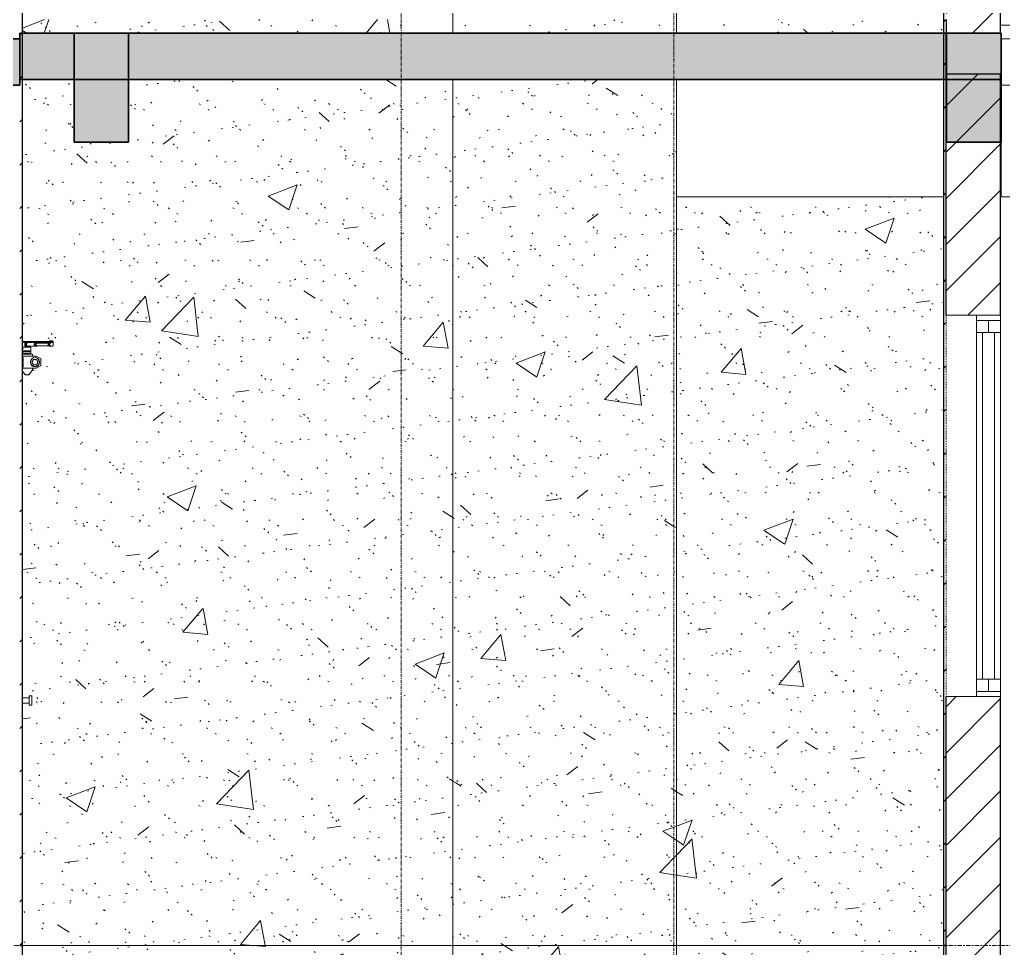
# Model space of a CAD drawing. Header units: millimetres. Extents: x 1240 to 198004, y -7796 to 35300.
# Drawn here: x 169364 to 172974, y 19190 to 22600 of the extents above; entities that cross this region are included whole.
import ezdxf

# ---------------------------------------------------------------- set-up
doc = ezdxf.new("R2010")
doc.units = ezdxf.units.MM
for name, pattern in [('1 NÉT CALL OUT', [6, 3, -3]), ('Centre', [31.75, 6.35, -4.7625, 15.875, -4.7625]), ('Grid Line', [22.225, 12.7, -3.175, 3.175, -3.175])]:
    doc.linetypes.add(name, pattern=pattern)
for name, color, linetype, lineweight in [('0-2', 50, 'Continuous', 5), ('A-DOOR', 31, 'Continuous', 9), ('A-FLOR', 192, 'Continuous', 9), ('A-FLOR-1', 10, 'Continuous', 35), ('A-FLOR-2', 7, 'Continuous', 9), ('A-FLOR-LEVL-2', 51, 'Centre', 9), ('A-FLOR-PATT-1', 7, 'Continuous', 9), ('A-GLAZ', 151, 'Continuous', 9), ('A-GLAZ-3', 7, '1 NÉT CALL OUT', 9), ('A-GLAZ-4', 55, '1 NÉT CALL OUT', 9), ('A-GLAZ-5', 151, 'Continuous', 18), ('A-WALL-1', 113, 'Continuous', 25), ('A-WALL-PATT-4', 111, 'Continuous', 9), ('I-WALL', 2, 'Continuous', 9), ('I-WALL-2', 2, 'Continuous', 25), ('S-BEAM-1', 12, 'Continuous', 5), ('S-BEAM-2', 10, 'Continuous', 35), ('S-BEAM-3', 7, 'Continuous', 9), ('S-GRID-1', 1, 'Grid Line', 9)]:
    doc.layers.add(name, color=color, linetype=linetype, lineweight=lineweight)
pattern_1 = [(50, (196301.1, 0), (1093.104, -95.634), [114.3, -1257.3]), (355, (196301.1, 0), (-211.457, 1146.34), [91.44, -1005.84]), (100.451, (196392.2, -8), (881.656, 1050.7), [97.14, -1068.54]), (46.184, (196301.1, 304.8), (1626.475, -252.257), [171.45, -1885.95]), (96.636, (196436.6, 283.8), (1424.416, 1484.565), [145.71, -1602.81]), (351.184, (196301.1, 304.8), (1424.43, 1484.55), [137.16, -1508.76]), (21, (196453.5, 228.6), (909.686, -613.59), [114.3, -1257.3]), (326, (196453.5, 228.6), (370.812, 1105.13), [91.44, -1005.84]), (71.451, (196529.3, 177.5), (1280.503, 491.528), [97.14, -1068.54]), (37.5, (196301.1, 0), (18.5313, 507.3303), [50.292, -943.356, 50.292, -970.788, -1009.65]), (37.5, (196301.1, 0), (18.5313, 507.3303), [-2014.728, 50.292, -959.358]), (7.5, (196301.1, 0), (400.918, 601.084), [50.292, -531.876, 50.292, -920.496, -384.81]), (7.5, (196301.1, 0), (400.918, 601.084), [-1552.956, 50.292, -334.518]), (327.5, (195961.25, 0), (813.545, -34.3737), [50.292, -330.708, 50.292, -1138.428, -1577.34]), (327.5, (195961.25, 0), (813.545, -34.3737), [-1569.72, 50.292, -1527.048]), (317.5, (195808.85, 0), (888.775, 152.56), [50.292, -445.008, 50.292, -739.14, -1120.14]), (317.5, (195808.85, 0), (888.775, 152.56), [-1284.732, 50.292, -1069.848])]
pattern_2 = [(37.5, (196301.1, 0), (-4.79953, 146.8239), [5.029, -110.795, 5.029, -124.511, -123.825]), (37.5, (196301.1, 0), (-4.79953, 146.8239), [-245.364, 5.029, -118.796]), (7.5, (196301.1, 0), (134.8574, 215.0472), [5.029, -57.455, 5.029, -99.365, -40.005]), (7.5, (196301.1, 0), (134.8574, 215.0472), [-166.878, 5.029, -34.976]), (327.5, (196207.37, 0), (237.29776, 0.4316), [5.029, -33.071, 5.029, -132.131, -179.07]), (327.5, (196207.37, 0), (237.29776, 0.4316), [-175.26, 5.029, -174.041]), (317.5, (196207.37, 0), (229.067, 66.8792), [5.029, -14.021, 5.029, -84.887, -102.87]), (317.5, (196207.37, 0), (229.067, 66.8792), [-108.966, 5.029, -97.841])]
pattern_3 = [(45, (196301.1, 0), (-79.5495, 79.5495), [])]
pattern_4 = [(45, (196301.1, 0), (-84.8528, 84.8528), [])]

# ---------------------------------------------------------------- blocks, each defined once
blk = doc.blocks.new('NCV_TKTC_KET CAU_rvt-2-TKCS_MẶT ĐỨNG NỘI KHU 2')
at = {"layer": 'A-FLOR-PATT-1'}
for points in [[(-26936.9, 22360), (-26936.9, 22530), (-45737.4, 22530), (-45737.4, 22360), (-27379.4, 22360)], [(-23335.3, 22380), (-23335.3, 22550), (-26936.9, 22550), (-26936.9, 22380), (-23540.7, 22380)]]:
    blk.add_hatch(color=256, dxfattribs=at).paths.add_polyline_path(points)
at = {"layer": 'S-BEAM-1'}
for points in [[(-26537.4, 22150), (-26537.4, 22550), (-26737.4, 22550), (-26737.4, 22150)], [(-23535.3, 22150), (-23335.3, 22150), (-23335.3, 22550), (-23535.3, 22550)]]:
    blk.add_hatch(color=256, dxfattribs=at).paths.add_polyline_path(points)
at = {"layer": 'A-FLOR-1'}
for p, q in [((-26936.9, 22530), (-45737.4, 22530)), ((-23335.3, 22550), (-26936.9, 22550)), ((-26936.9, 22550), (-26936.9, 22380)), ((-26936.9, 22360), (-26936.9, 22530)), ((-23335.3, 22380), (-23335.3, 22550)), ((-26936.9, 22380), (-23335.3, 22380)), ((-45737.4, 22360), (-26936.9, 22360))]:
    blk.add_line(p, q, dxfattribs=at)
at = {"layer": 'A-FLOR-2'}
for p, q in [((-23335.3, 22530), (-17636.9, 22530)), ((-17636.9, 22360), (-23335.3, 22360))]:
    blk.add_line(p, q, dxfattribs=at)
at = {"layer": 'S-BEAM-2'}
for p, q in [((-26537.4, 22550), (-26737.4, 22550)), ((-26737.4, 22550), (-26737.4, 22150)), ((-26537.4, 22150), (-26537.4, 22550)), ((-23335.3, 22550), (-23535.3, 22550)), ((-23535.3, 22550), (-23535.3, 22150)), ((-23335.3, 22150), (-23335.3, 22550)), ((-26737.4, 22150), (-26537.4, 22150)), ((-23535.3, 22150), (-23335.3, 22150))]:
    blk.add_line(p, q, dxfattribs=at)
at = {"layer": 'S-BEAM-3'}
for p, q in [((-23335.3, 22530), (-17636.9, 22530)), ((-23335.3, 21950), (-23335.3, 22150)), ((-24526.9, 21950), (-23547.4, 21950)), ((-23337.4, 21950), (-23335.3, 21950)), ((-17636.9, 21950), (-23335.3, 21950))]:
    blk.add_line(p, q, dxfattribs=at)
blk = doc.blocks.new('1_FAMILY RVT - W01-WxH 1400x6000-587637-TKCS_MẶT ĐỨNG NỘI KHU 2')
at = {"layer": 'A-GLAZ'}
for p, q in [((-23426.3, 9977.9), (-23426.3, 11250.9)), ((-23337.4, 11250.9), (-23337.4, 9977.9))]:
    blk.add_line(p, q, dxfattribs=at)
at = {"layer": 'A-GLAZ-4'}
for p, q in [((-23537.4, 11314.4), (-23537.4, 9914.4)), ((-23337.4, 9914.4), (-23337.4, 11314.4))]:
    blk.add_line(p, q, dxfattribs=at)
at = {"layer": 'A-GLAZ-5'}
for p, q in [((-23337.4, 11314.4), (-23537.4, 11314.4)), ((-23426.3, 11314.4), (-23426.3, 11250.9)), ((-23337.4, 11314.4), (-23337.4, 11250.9)), ((-23426.3, 11295.4), (-23337.4, 11295.4)), ((-23381.8, 11250.9), (-23381.8, 11295.4)), ((-23426.3, 11250.9), (-23337.4, 11250.9)), ((-23404, 11250.9), (-23404, 9977.9)), ((-23359.6, 11250.9), (-23359.6, 9977.9)), ((-23426.3, 9914.4), (-23426.3, 9977.9)), ((-23426.3, 9977.9), (-23337.4, 9977.9)), ((-23381.8, 9977.9), (-23381.8, 9933.5)), ((-23337.4, 9914.4), (-23337.4, 9977.9)), ((-23337.4, 9933.5), (-23426.3, 9933.5)), ((-23537.4, 9914.4), (-23337.4, 9914.4))]:
    blk.add_line(p, q, dxfattribs=at)
blk = doc.blocks.new('FD_01 - FD_01-1200x2200mm-V374-TKCS_MẶT ĐỨNG NỘI KHU 2')
at = {"layer": 'A-DOOR'}
for p, q in [((-26926.9, 11218.5), (-26901.6, 11218.5)), ((-26926.9, 11215.5), (-26901.6, 11215.5)), ((-26895.4, 11198), (-26925.4, 11198)), ((-26925.4, 11184.6), (-26925.4, 11192.9)), ((-26915.5, 11198), (-26921.3, 11198)), ((-26918.5, 11214), (-26918.5, 11201)), ((-26916.4, 11214.5), (-26918.4, 11214.5)), ((-26918.4, 11214.5), (-26916.4, 11214.5)), ((-26917.7, 11214), (-26914.3, 11214)), ((-26914.3, 11201), (-26917.7, 11201)), ((-26850.4, 11214.5), (-26916.4, 11214.5)), ((-26916, 11214), (-26916, 11198)), ((-26909, 11198), (-26916, 11198)), ((-26916, 11198), (-26915.8, 11198)), ((-26914.8, 11214), (-26914.8, 11197.7)), ((-26914.4, 11198), (-26914.8, 11198)), ((-26914.8, 11198), (-26909.3, 11198)), ((-26914.3, 11214), (-26912.4, 11214)), ((-26914.3, 11214), (-26914.3, 11201)), ((-26912.4, 11201), (-26914.3, 11201)), ((-26912.6, 11214), (-26913.9, 11214)), ((-26913.9, 11201), (-26912.6, 11201)), ((-26913.8, 11214), (-26912.6, 11214)), ((-26912.6, 11214), (-26912.6, 11201)), ((-26912.6, 11214), (-26908.6, 11214)), ((-26912.6, 11214), (-26912.6, 11201)), ((-26908.6, 11201), (-26912.6, 11201)), ((-26912.4, 11214), (-26910.4, 11214)), ((-26910.4, 11201), (-26912.4, 11201)), ((-26909.3, 11198), (-26906.1, 11198)), ((-26905, 11198), (-26909, 11198)), ((-26906.6, 11198), (-26905.7, 11198)), ((-26906.1, 11198), (-26906.6, 11198)), ((-26906.2, 11197.7), (-26906.2, 11200.7)), ((-26905.4, 11200.5), (-26877.3, 11200.5)), ((-26899.6, 11198), (-26905.4, 11198)), ((-26905.1, 11198), (-26905, 11198)), ((-26905, 11198), (-26905, 11200.7)), ((-26901.6, 11218.5), (-26900.4, 11218.5)), ((-26901.6, 11215.5), (-26900.4, 11215.5)), ((-26900.9, 11218.5), (-26901.5, 11218.5)), ((-26901.5, 11218.5), (-26900.9, 11218.5)), ((-26901.5, 11215.5), (-26900.9, 11215.5)), ((-26900.9, 11215.5), (-26901.5, 11215.5)), ((-26900.4, 11218.5), (-26874.8, 11218.5)), ((-26900.4, 11215.5), (-26874.8, 11215.5)), ((-26895.4, 11192.9), (-26895.4, 11184.6)), ((-26872.6, 11213.5), (-26877.3, 11213.5)), ((-26877.3, 11201.5), (-26872.6, 11201.5)), ((-26874.8, 11218.5), (-26873.8, 11218.5)), ((-26874.8, 11215.5), (-26873.8, 11215.5)), ((-26873.8, 11218.5), (-26823.2, 11218.5)), ((-26873.8, 11215.5), (-26823.2, 11215.5)), ((-26822.6, 11212.5), (-26872.6, 11212.5)), ((-26872.6, 11202.5), (-26822.6, 11202.5)), ((-26850.4, 11214.5), (-26848.4, 11214.5)), ((-26848.4, 11214.5), (-26850.4, 11214.5)), ((-26830.3, 11211.5), (-26828.4, 11211.5)), ((-26830.3, 11203.5), (-26830.3, 11211.5)), ((-26828.4, 11203.5), (-26830.3, 11203.5)), ((-26828.6, 11214.5), (-26827, 11214.5)), ((-26827, 11200.5), (-26828.6, 11200.5)), ((-26828.4, 11211.5), (-26828.1, 11211.5)), ((-26828.1, 11203.5), (-26828.4, 11203.5)), ((-26827.6, 11214.5), (-26827.6, 11200.5)), ((-26827, 11214.5), (-26827.6, 11214.5)), ((-26827.6, 11214.5), (-26819.4, 11214.5)), ((-26827.1, 11220.3), (-26827.1, 11218.5)), ((-26827.1, 11220.3), (-26815.1, 11220.3)), ((-26815.1, 11220.3), (-26827.1, 11220.3)), ((-26827, 11200.5), (-26827, 11214.5)), ((-26819.4, 11200.5), (-26827, 11200.5)), ((-26826.4, 11211.5), (-26826.4, 11209.5)), ((-26826.4, 11207.2), (-26826.4, 11204.8)), ((-26826.1, 11215.5), (-26826.1, 11214.5)), ((-26821.1, 11218.5), (-26823.6, 11218.5)), ((-26823.6, 11218.5), (-26821.1, 11218.5)), ((-26823.6, 11215.5), (-26821.1, 11215.5)), ((-26821.1, 11215.5), (-26823.6, 11215.5)), ((-26823.6, 11215.5), (-26821.1, 11215.5)), ((-26821.1, 11215.5), (-26823.6, 11215.5)), ((-26823.2, 11218.5), (-26821.6, 11218.5)), ((-26821.6, 11218.5), (-26823.2, 11218.5)), ((-26821.6, 11215.5), (-26823.2, 11215.5)), ((-26823.2, 11215.5), (-26821.6, 11215.5)), ((-26822.7, 11218.5), (-26821.1, 11218.5)), ((-26821.1, 11218.5), (-26822.7, 11218.5)), ((-26821.6, 11218.5), (-26813.9, 11218.5)), ((-26821.6, 11215.5), (-26813.9, 11215.5)), ((-26819.4, 11214.5), (-26815.2, 11214.5)), ((-26815.4, 11200.5), (-26819.4, 11200.5)), ((-26816.1, 11214.5), (-26816.1, 11215.5)), ((-26815.1, 11218.5), (-26815.1, 11220.3)), ((-26814.6, 11200.5), (-26814.6, 11214.5)), ((-26813.9, 11218.5), (-26813.9, 11218.5)), ((-26813.9, 11215.5), (-26813.9, 11215.5)), ((-26813.5, 11215.5), (-26813.5, 11218.5)), ((-26926.9, 11172), (-26904.9, 11172)), ((-26923.8, 11165), (-26926.9, 11165)), ((-26925.6, 11123), (-26925.6, 11162)), ((-26925.4, 11176), (-26925.4, 11182)), ((-26925.4, 11182), (-26910.4, 11182)), ((-26910.4, 11176), (-26925.4, 11176)), ((-26925.3, 11165), (-26924.3, 11165)), ((-26924.3, 11165), (-26921.3, 11165)), ((-26921.3, 11165), (-26877.1, 11165)), ((-26920, 11184), (-26917.3, 11184)), ((-26920, 11184), (-26920, 11182)), ((-26920, 11176), (-26920, 11174)), ((-26918.6, 11174), (-26920, 11174)), ((-26918.9, 11174), (-26918.9, 11172)), ((-26918.6, 11174), (-26918.9, 11174)), ((-26918.9, 11174), (-26916.3, 11174)), ((-26912.3, 11174), (-26918.6, 11174)), ((-26917.3, 11174), (-26918.6, 11174)), ((-26917.3, 11184), (-26907.2, 11184)), ((-26917.3, 11184), (-26917.3, 11182)), ((-26917.3, 11176), (-26917.3, 11174)), ((-26912.3, 11174), (-26917.3, 11174)), ((-26916.3, 11174), (-26912.3, 11174)), ((-26912.3, 11174), (-26907.6, 11174)), ((-26907.6, 11174), (-26912.3, 11174)), ((-26907.2, 11174), (-26912.3, 11174)), ((-26910.4, 11182), (-26895.4, 11182)), ((-26895.4, 11176), (-26910.4, 11176)), ((-26907.6, 11174), (-26903.6, 11174)), ((-26903.6, 11174), (-26907.6, 11174)), ((-26907.2, 11184), (-26899.9, 11184)), ((-26907.2, 11184), (-26907.2, 11182)), ((-26907.2, 11176), (-26907.2, 11174)), ((-26903.6, 11174), (-26907.2, 11174)), ((-26904.9, 11172), (-26890.4, 11172)), ((-26899.9, 11174), (-26903.6, 11174)), ((-26902.1, 11174), (-26901.2, 11174)), ((-26900.9, 11174), (-26902.1, 11174)), ((-26901.2, 11174), (-26900.9, 11174)), ((-26900.9, 11172), (-26900.9, 11174)), ((-26899.9, 11184), (-26899.9, 11182)), ((-26899.9, 11176), (-26899.9, 11174)), ((-26895.4, 11182), (-26895.4, 11176)), ((-26890.4, 11172), (-26891.1, 11172)), ((-26890.4, 11165), (-26890.4, 11172)), ((-26876.1, 11164.7), (-26860.6, 11156.1)), ((-26859.6, 11154.3), (-26859.6, 11130.7)), ((-26926.8, 11120), (-26923.7, 11120)), ((-26924.3, 11120), (-26925.3, 11120)), ((-26921.3, 11120), (-26924.3, 11120)), ((-26877.1, 11120), (-26921.3, 11120)), ((-26892.1, 11142.5), (-26886.4, 11152.5)), ((-26886.4, 11132.5), (-26892.1, 11142.5)), ((-26890.4, 11112.4), (-26890.4, 11120)), ((-26886.4, 11152.5), (-26874.8, 11152.5)), ((-26874.8, 11132.5), (-26886.4, 11132.5)), ((-26860.6, 11128.9), (-26876.1, 11120.3)), ((-26874.8, 11152.5), (-26869, 11142.5)), ((-26869, 11142.5), (-26874.8, 11132.5)), ((-26926.9, 11109), (-26916.2, 11096.3)), ((-26915.5, 11097), (-26913.6, 11097)), ((-26913.6, 11097), (-26915.5, 11097)), ((-26906.4, 11096), (-26913.4, 11096)), ((-26913.4, 11096), (-26906.4, 11096)), ((-26906.3, 11097), (-26904.4, 11097)), ((-26904.4, 11097), (-26906.3, 11097)), ((-26903.7, 11096.3), (-26890.7, 11111.7)), ((-26901.9, 9910), (-26926.9, 9910)), ((-26891.9, 9917.5), (-26901.9, 9917.5)), ((-26901.9, 9900), (-26901.9, 9917.5)), ((-26901.9, 9917.5), (-26891.9, 9917.5)), ((-26901.9, 9882.5), (-26901.9, 9900)), ((-26891.9, 9917.5), (-26891.9, 9900)), ((-26891.9, 9900), (-26891.9, 9882.5)), ((-26926.9, 9890), (-26901.9, 9890)), ((-26901.9, 9882.5), (-26891.9, 9882.5)), ((-26901.9, 9882.5), (-26891.9, 9882.5))]:
    blk.add_line(p, q, dxfattribs=at)
at = {"layer": 'A-DOOR', "flags": 128}
for points in [[(-26832.9, 11207.5), (-26832.8, 11208.3), (-26832.6, 11209), (-26832.2, 11209.7), (-26831.7, 11210.4), (-26831, 11211), (-26830.3, 11211.5)], [(-26830.3, 11203.5), (-26831, 11204), (-26831.7, 11204.6), (-26832.2, 11205.3), (-26832.6, 11206), (-26832.8, 11206.7), (-26832.9, 11207.5)], [(-26925.3, 11165), (-26925.4, 11164.9), (-26925.4, 11164.7), (-26925.5, 11164.3), (-26925.5, 11163.9), (-26925.6, 11163.3), (-26925.6, 11162.7), (-26925.6, 11162)], [(-26925.6, 11162), (-26925.6, 11162.7), (-26925.6, 11163.3), (-26925.5, 11163.9), (-26925.5, 11164.3), (-26925.4, 11164.7), (-26925.4, 11164.9)], [(-26925.4, 11120.1), (-26925.4, 11120.3), (-26925.5, 11120.7), (-26925.5, 11121.1), (-26925.6, 11121.7), (-26925.6, 11122.3), (-26925.6, 11123)], [(-26925.6, 11123), (-26925.6, 11122.3), (-26925.6, 11121.7), (-26925.5, 11121.1), (-26925.5, 11120.7), (-26925.4, 11120.3), (-26925.4, 11120.1), (-26925.3, 11120)], [(-26915.5, 11096), (-26915.5, 11096), (-26915.6, 11096), (-26915.6, 11096), (-26915.7, 11096), (-26915.7, 11096), (-26915.7, 11096), (-26915.8, 11096), (-26915.8, 11096), (-26915.8, 11096.1), (-26915.9, 11096.1), (-26915.9, 11096.1), (-26915.9, 11096.1), (-26916, 11096.1), (-26916, 11096.1), (-26916, 11096.2), (-26916.1, 11096.2), (-26916.1, 11096.2), (-26916.1, 11096.2), (-26916.1, 11096.3), (-26916.2, 11096.3), (-26916.2, 11096.3), (-26916.2, 11096.3)], [(-26904.4, 11096), (-26904.4, 11096), (-26904.4, 11096), (-26904.4, 11096), (-26904.4, 11096), (-26904.5, 11096), (-26904.5, 11096), (-26904.6, 11096), (-26904.6, 11096), (-26904.7, 11096), (-26904.8, 11096), (-26904.9, 11096), (-26905, 11096), (-26905.1, 11096), (-26905.2, 11096), (-26905.3, 11096), (-26905.5, 11096), (-26905.6, 11096), (-26905.7, 11096), (-26905.9, 11096), (-26906.1, 11096), (-26906.2, 11096), (-26906.4, 11096), (-26906.6, 11096), (-26906.7, 11096), (-26906.9, 11096), (-26907.1, 11096), (-26907.3, 11096), (-26907.5, 11096), (-26907.7, 11096), (-26907.9, 11096), (-26908.1, 11096), (-26908.3, 11096), (-26908.6, 11096), (-26908.8, 11096), (-26909, 11096), (-26909.2, 11096), (-26909.4, 11096), (-26909.7, 11096), (-26909.9, 11096), (-26910.1, 11096), (-26910.3, 11096), (-26910.5, 11096), (-26910.8, 11096), (-26911, 11096), (-26911.2, 11096), (-26911.4, 11096), (-26911.6, 11096), (-26911.8, 11096), (-26912.1, 11096), (-26912.3, 11096), (-26912.5, 11096), (-26912.7, 11096), (-26912.8, 11096), (-26913, 11096), (-26913.2, 11096), (-26913.4, 11096), (-26913.6, 11096), (-26913.7, 11096), (-26913.9, 11096), (-26914, 11096), (-26914.2, 11096), (-26914.3, 11096), (-26914.5, 11096), (-26914.6, 11096), (-26914.7, 11096), (-26914.8, 11096), (-26914.9, 11096), (-26915, 11096), (-26915.1, 11096), (-26915.2, 11096), (-26915.3, 11096), (-26915.3, 11096), (-26915.4, 11096), (-26915.4, 11096), (-26915.5, 11096), (-26915.5, 11096), (-26915.5, 11096), (-26915.5, 11096)], [(-26915.5, 11096), (-26915.5, 11096), (-26915.5, 11096), (-26915.5, 11096), (-26915.4, 11096), (-26915.4, 11096), (-26915.4, 11096), (-26915.3, 11096), (-26915.2, 11096), (-26915.2, 11096), (-26915.1, 11096), (-26915, 11096), (-26914.9, 11096), (-26914.8, 11096), (-26914.7, 11096), (-26914.5, 11096), (-26914.4, 11096), (-26914.3, 11096), (-26914.1, 11096), (-26914, 11096), (-26913.8, 11096), (-26913.7, 11096), (-26913.5, 11096), (-26913.3, 11096), (-26913.1, 11096), (-26912.9, 11096), (-26912.8, 11096), (-26912.6, 11096), (-26912.4, 11096), (-26912.2, 11096), (-26912, 11096), (-26911.7, 11096), (-26911.5, 11096), (-26911.3, 11096), (-26911.1, 11096), (-26910.9, 11096), (-26910.7, 11096), (-26910.4, 11096), (-26910.2, 11096), (-26910, 11096), (-26909.8, 11096), (-26909.6, 11096), (-26909.3, 11096), (-26909.1, 11096), (-26908.9, 11096), (-26908.7, 11096), (-26908.5, 11096), (-26908.2, 11096), (-26908, 11096), (-26907.8, 11096), (-26907.6, 11096), (-26907.4, 11096), (-26907.2, 11096), (-26907, 11096), (-26906.8, 11096), (-26906.7, 11096), (-26906.5, 11096), (-26906.3, 11096), (-26906.1, 11096), (-26906, 11096), (-26905.8, 11096), (-26905.7, 11096), (-26905.5, 11096), (-26905.4, 11096), (-26905.3, 11096), (-26905.2, 11096), (-26905, 11096), (-26904.9, 11096), (-26904.8, 11096), (-26904.8, 11096), (-26904.7, 11096), (-26904.6, 11096), (-26904.6, 11096), (-26904.5, 11096), (-26904.5, 11096), (-26904.4, 11096), (-26904.4, 11096), (-26904.4, 11096), (-26904.4, 11096)], [(-26903.7, 11096.3), (-26903.7, 11096.3), (-26903.7, 11096.3), (-26903.7, 11096.2), (-26903.8, 11096.2), (-26903.8, 11096.2), (-26903.8, 11096.2), (-26903.9, 11096.2), (-26903.9, 11096.1), (-26903.9, 11096.1), (-26903.9, 11096.1), (-26904, 11096.1), (-26904, 11096.1), (-26904, 11096.1), (-26904.1, 11096), (-26904.1, 11096), (-26904.2, 11096), (-26904.2, 11096), (-26904.2, 11096), (-26904.3, 11096), (-26904.3, 11096), (-26904.3, 11096), (-26904.4, 11096)], [(-26890.4, 11112.4), (-26890.4, 11112.4), (-26890.4, 11112.3), (-26890.4, 11112.3), (-26890.5, 11112.2), (-26890.5, 11112.2), (-26890.5, 11112.1), (-26890.5, 11112.1), (-26890.5, 11112.1), (-26890.5, 11112), (-26890.5, 11112), (-26890.5, 11111.9), (-26890.6, 11111.9), (-26890.6, 11111.9), (-26890.6, 11111.8), (-26890.6, 11111.8), (-26890.7, 11111.7), (-26890.7, 11111.7), (-26890.7, 11111.7)]]:
    blk.add_lwpolyline(points, dxfattribs=at)
at = {"layer": 'A-DOOR'}
for centre, radius, start, end in [((-26880.6, 11142.5), 17, 0, 180), ((-26880.6, 11142.5), 16.5, 0, 180), ((-26880.6, 11142.5), 17, 105, 120), ((-26877.1, 11163), 2, 60.8025, 90), ((-26861.6, 11154.3), 2, 0, 60.8025), ((-26880.6, 11142.5), 17, 180, 0), ((-26880.6, 11142.5), 16.5, 180, 0), ((-26880.6, 11142.5), 17, 240, 255), ((-26877.1, 11122), 2, 270, 299.1975), ((-26861.6, 11130.7), 2, 299.1975, 0)]:
    blk.add_arc(centre, radius, start, end, dxfattribs=at)
for centre, major_axis, ratio, start_param, end_param in [((-26925.4, 11186), (0, 12), 0.000349, 5.323254, 6.283185), ((-26912.7, 11207.5), (0, 2.5), 0.259156, 4.712389, 7.853982), ((-26912.7, 11207.5), (0, 2.5), 0.259156, 1.570796, 4.712389), ((-26912.9, 11207.5), (0, 6.79), 0.259156, 5.224283, 5.992125), ((-26912.9, 11207.5), (0, 6.79), 0.259156, 3.432653, 4.200495), ((-26910.9, 11207.5), (0, 6.79), 0.259156, 5.736177, 5.992125), ((-26910.9, 11207.5), (0, 6.79), 0.259156, 3.432653, 3.688601), ((-26905.4, 11207.5), (0, 7), 0.965835, 6.029595, 6.790365), ((-26905.4, 11207.5), (0, 7), 0.965835, 2.634413, 3.395183), ((-26895.4, 11186), (0, 12), 0.000349, 5.323254, 6.283185), ((-26877.3, 11207.5), (0, 7), 0.965835, 0.261799, 1.570796), ((-26877.3, 11207.5), (0, 7), 0.965835, 1.570796, 3.926991), ((-26877.3, 11207.5), (0, 6), 0.965835, 5.759587, 7.853982), ((-26877.3, 11207.5), (0, 6), 0.965835, 1.570796, 3.665191), ((-26872.6, 11207.5), (0, 6), 0.965835, 5.759587, 7.853982), ((-26872.6, 11207.5), (0, 6), 0.965835, 1.570796, 3.665191), ((-26872.6, 11207.5), (0, 5), 0.965835, 6.021386, 7.853982), ((-26872.6, 11207.5), (0, 5), 0.965835, 1.570796, 3.403392), ((-26877.3, 11207.5), (0, 7), 0.965835, 5.497787, 6.021386), ((-26828.6, 11207.5), (0, 7), 0.259156, 0, 1.570796), ((-26828.6, 11207.5), (0, 7), 0.259156, 1.570796, 3.141593), ((-26829.1, 11207.5), (0, 2.5), 0.259156, 4.712389, 7.853982), ((-26829.1, 11207.5), (0, 2.5), 0.259156, 1.570796, 4.712389), ((-26823.5, 11207.5), (0, 5), 0.965835, 0.65038, 0.880484), ((-26823.5, 11207.5), (0, 5), 0.965835, 2.261108, 2.491212), ((-26826.6, 11207.5), (0, 7), 0.259156, 0, 0.261799), ((-26826.6, 11207.5), (0, 7), 0.259156, 2.879793, 3.141593), ((-26827.2, 11207.5), (0, 2.5), 0.259156, 5.759587, 6.021386), ((-26827.2, 11207.5), (0, 2.5), 0.259156, 5.759587, 6.021386), ((-26827.2, 11207.5), (0, 2.5), 0.259156, 3.403392, 4.45059), ((-26827.2, 11207.5), (0, 2.5), 0.259156, 3.403392, 4.45059), ((-26925.4, 11188), (0, 6), 0.000349, 2.181662, 3.141593), ((-26895.4, 11188), (0, 6), 0.000349, 2.181662, 3.141593)]:
    blk.add_ellipse(centre, major_axis=major_axis, ratio=ratio, start_param=start_param, end_param=end_param, dxfattribs=at)
for points, knots in [([(-26908.6, 11213.6), (-26908.8, 11213.5), (-26909.2, 11213.2), (-26909.6, 11212.8), (-26909.9, 11212.5), (-26910.1, 11212.3), (-26910.3, 11212), (-26910.4, 11211.8), (-26910.5, 11211.7), (-26910.6, 11211.5), (-26910.7, 11211.3), (-26910.8, 11211.1), (-26911, 11210.8), (-26911, 11210.6), (-26911.1, 11210.4), (-26911.2, 11210.3), (-26911.2, 11210), (-26911.3, 11209.8), (-26911.4, 11209.4), (-26911.5, 11209), (-26911.5, 11208.7), (-26911.6, 11208.2), (-26911.6, 11207.8), (-26911.6, 11207.5)], [0, 0, 0, 0, 0.1, 0.2, 0.25, 0.3, 0.35, 0.375, 0.4, 0.425, 0.45, 0.5, 0.55, 0.575, 0.6, 0.625, 0.65, 0.7, 0.75, 0.8, 0.85, 0.9, 1, 1, 1, 1]), ([(-26911.6, 11207.5), (-26911.6, 11207.2), (-26911.6, 11206.8), (-26911.5, 11206.3), (-26911.5, 11206), (-26911.4, 11205.6), (-26911.3, 11205.2), (-26911.2, 11205), (-26911.2, 11204.7), (-26911.1, 11204.6), (-26911, 11204.4), (-26911, 11204.2), (-26910.8, 11203.9), (-26910.7, 11203.7), (-26910.6, 11203.5), (-26910.5, 11203.3), (-26910.4, 11203.2), (-26910.3, 11203), (-26910.1, 11202.7), (-26909.9, 11202.5), (-26909.6, 11202.2), (-26909.2, 11201.8), (-26908.8, 11201.5), (-26908.6, 11201.4)], [0, 0, 0, 0, 0.1, 0.15, 0.2, 0.25, 0.3, 0.35, 0.375, 0.4, 0.425, 0.45, 0.5, 0.55, 0.575, 0.6, 0.625, 0.65, 0.7, 0.75, 0.8, 0.9, 1, 1, 1, 1]), ([(-26924.3, 11154.9), (-26924.3, 11156), (-26924.4, 11157.3), (-26924.6, 11158.4), (-26924.8, 11158.7), (-26924.9, 11158.5), (-26925.1, 11157.9), (-26925.2, 11156.9), (-26925.3, 11155.5), (-26925.4, 11153.8), (-26925.4, 11152.6), (-26925.4, 11152)], [0, 0, 0, 0, 0.2, 0.3, 0.4, 0.5, 0.6, 0.7, 0.8, 0.9, 1, 1, 1, 1]), ([(-26925.4, 11152), (-26925.4, 11153.2), (-26925.3, 11155), (-26925.2, 11156.9), (-26925.1, 11157.9), (-26924.9, 11158.5), (-26924.8, 11158.7), (-26924.6, 11158.4), (-26924.5, 11157.6), (-26924.3, 11156.4), (-26924.3, 11155.4), (-26924.3, 11154.9)], [0, 0, 0, 0, 0.2, 0.3, 0.4, 0.5, 0.6, 0.7, 0.8, 0.9, 1, 1, 1, 1]), ([(-26925.4, 11152), (-26925.4, 11150.8), (-26925.3, 11149), (-26925.2, 11147.1), (-26925.1, 11146.1), (-26924.9, 11145.5), (-26924.8, 11145.3), (-26924.6, 11145.6), (-26924.5, 11146.4), (-26924.3, 11147.6), (-26924.3, 11148.6), (-26924.3, 11149.1)], [0, 0, 0, 0, 0.2, 0.3, 0.4, 0.5, 0.6, 0.7, 0.8, 0.9, 1, 1, 1, 1]), ([(-26924.3, 11149.1), (-26924.3, 11148), (-26924.4, 11146.7), (-26924.6, 11145.6), (-26924.8, 11145.3), (-26924.9, 11145.5), (-26925.1, 11146.1), (-26925.2, 11147.1), (-26925.3, 11148.5), (-26925.4, 11150.2), (-26925.4, 11151.4), (-26925.4, 11152)], [0, 0, 0, 0, 0.2, 0.3, 0.4, 0.5, 0.6, 0.7, 0.8, 0.9, 1, 1, 1, 1]), ([(-26924.3, 11135.9), (-26924.3, 11137), (-26924.4, 11138.3), (-26924.6, 11139.4), (-26924.8, 11139.7), (-26924.9, 11139.5), (-26925.1, 11138.9), (-26925.2, 11137.9), (-26925.3, 11136.5), (-26925.4, 11134.8), (-26925.4, 11133.6), (-26925.4, 11133)], [0, 0, 0, 0, 0.2, 0.3, 0.4, 0.5, 0.6, 0.7, 0.8, 0.9, 1, 1, 1, 1]), ([(-26925.4, 11133), (-26925.4, 11134.2), (-26925.3, 11136), (-26925.2, 11137.9), (-26925.1, 11138.9), (-26924.9, 11139.5), (-26924.8, 11139.7), (-26924.6, 11139.4), (-26924.5, 11138.6), (-26924.3, 11137.4), (-26924.3, 11136.4), (-26924.3, 11135.9)], [0, 0, 0, 0, 0.2, 0.3, 0.4, 0.5, 0.6, 0.7, 0.8, 0.9, 1, 1, 1, 1]), ([(-26925.4, 11133), (-26925.4, 11131.8), (-26925.3, 11130), (-26925.2, 11128.1), (-26925.1, 11127.1), (-26924.9, 11126.5), (-26924.8, 11126.3), (-26924.6, 11126.6), (-26924.5, 11127.4), (-26924.3, 11128.6), (-26924.3, 11129.6), (-26924.3, 11130.1)], [0, 0, 0, 0, 0.2, 0.3, 0.4, 0.5, 0.6, 0.7, 0.8, 0.9, 1, 1, 1, 1]), ([(-26924.3, 11130.1), (-26924.3, 11129), (-26924.4, 11127.7), (-26924.6, 11126.6), (-26924.8, 11126.3), (-26924.9, 11126.5), (-26925.1, 11127.1), (-26925.2, 11128.1), (-26925.3, 11129.5), (-26925.4, 11131.2), (-26925.4, 11132.4), (-26925.4, 11133)], [0, 0, 0, 0, 0.2, 0.3, 0.4, 0.5, 0.6, 0.7, 0.8, 0.9, 1, 1, 1, 1])]:
    blk.add_open_spline(points, degree=3, knots=knots, dxfattribs=at)
for points in [[(-26924.2, 11153.5), (-26924.2, 11154), (-26924.2, 11154.4), (-26924.3, 11154.9)], [(-26924.3, 11154.9), (-26924.2, 11154.4), (-26924.2, 11153.5), (-26924.1, 11152.5), (-26924.1, 11152)], [(-26924.1, 11152), (-26924.1, 11151.5), (-26924.2, 11150.5), (-26924.2, 11149.6), (-26924.3, 11149.1)], [(-26924.3, 11149.1), (-26924.2, 11149.6), (-26924.2, 11150), (-26924.2, 11150.5)], [(-26924.2, 11134.5), (-26924.2, 11135), (-26924.2, 11135.4), (-26924.3, 11135.9)], [(-26924.3, 11135.9), (-26924.2, 11135.4), (-26924.2, 11134.5), (-26924.1, 11133.5), (-26924.1, 11133)], [(-26924.1, 11133), (-26924.1, 11132.5), (-26924.2, 11131.5), (-26924.2, 11130.6), (-26924.3, 11130.1)], [(-26924.3, 11130.1), (-26924.2, 11130.6), (-26924.2, 11131), (-26924.2, 11131.5)]]:
    blk.add_open_spline(points, degree=3, dxfattribs=at)

msp = doc.modelspace()

# ---------------------------------------------------------------- hatches: boundary and pattern name
at = {"layer": 'A-WALL-PATT-4'}
h = msp.add_hatch(dxfattribs=at)
h.set_pattern_fill('FP_35', color=256, style=0, pattern_type=2)
h.set_pattern_definition(pattern_4)
h.paths.add_polyline_path([(172963.7, 22550), (172963.7, 23514.4), (172763.7, 23514.4), (172763.7, 22550)])
h.paths.add_polyline_path([(172963.7, 24914.4), (172963.7, 25800), (172763.7, 25800), (172763.7, 24914.4)])
h = msp.add_hatch(dxfattribs=at)
h.set_pattern_fill('FP_53', color=256, style=0, pattern_type=2)
h.set_pattern_definition(pattern_3)
h.paths.add_polyline_path([(169374.2, 19200), (169374.2, 22600), (169364.2, 22600), (169364.2, 19200)])
h = msp.add_hatch(dxfattribs=at)
h.set_pattern_fill('FP_38', color=256, style=0, pattern_type=2)
h.set_pattern_definition(pattern_1)
h.paths.add_polyline_path([(169424, 21320), (169418.6, 21325.7), (169424.9, 21326), (169424.3, 21321.8)])
h.paths.add_polyline_path([(169374.2, 19200), (170954.2, 19200), (170954.2, 22380), (169763.7, 22380), (169763.7, 22150), (169563.7, 22150), (169563.7, 22380), (169374.2, 22380), (169374.2, 21418.5), (169477.9, 21418.5), (169476.9, 21415.5), (169374.2, 21414), (169375.7, 21372), (169410, 21372), (169410, 21365), (169424, 21365), (169406.2, 21351.6), (169404, 21346.3), (169404.2, 21337.9), (169409, 21330.1), (169420.5, 21320), (169410, 21320), (169408.5, 21312.2), (169410, 21311.7), (169409, 21310), (169395.9, 21297), (169384.4, 21298.6), (169374.2, 21309), (169374.2, 20109.7), (169399.2, 20109.7), (169399.2, 20116.9), (169409.2, 20116.9), (169409.2, 20083.1), (169399.2, 20083.1), (169399.2, 20090.3), (169374.2, 20089.9), (169374.2, 19522.9)])
h.paths.add_polyline_path([(169378.4, 21320), (169377, 21346.9), (169375.5, 21365), (169374.2, 21365), (169375.5, 21320), (169378.1, 21320)])
h.paths.add_polyline_path([(169424.9, 21358.9), (169416.8, 21359.5), (169424.3, 21363.2), (169424.9, 21359)])
h.paths.add_polyline_path([(169425, 21320.3), (169426.3, 21326.6), (169432.8, 21330.8), (169437, 21338.7), (169436.8, 21347.1), (169432.1, 21354.9), (169424.9, 21360.1), (169426.3, 21364), (169441.5, 21354.3), (169440.5, 21328.9), (169426.3, 21321)])
h.paths.add_polyline_path([(169420.5, 21326), (169412, 21328.4), (169405.8, 21335.3), (169404.1, 21343.1), (169406.4, 21351), (169413.3, 21357.2), (169421.1, 21358.9), (169429.7, 21356.1), (169435.2, 21349.7), (169436.9, 21341.9), (169434.6, 21334), (169427.7, 21327.8), (169421.1, 21326.1)])
h.paths.add_polyline_path([(169397.5, 21374), (169393.6, 21375.9), (169388.8, 21374), (169381.4, 21376), (169375.7, 21376), (169377.3, 21382), (169375.7, 21382), (169375.7, 21397.7), (169386.9, 21398), (169385.2, 21401), (169383.9, 21401), (169385.5, 21414), (169419, 21412.4), (169417.1, 21407.5), (169419.4, 21402.2), (169419, 21400.7), (169405.7, 21400.7), (169405, 21382.2), (169405.7, 21382), (169405, 21376), (169399.2, 21374.9)])
h.paths.add_polyline_path([(169396.1, 21397.7), (169405.7, 21397.7), (169405.7, 21400.7), (169396, 21400), (169395, 21397.7)])
h.paths.add_polyline_path([(169470.8, 21403.5), (169425, 21404), (169423.7, 21408.3), (169425.6, 21411.5), (169427.3, 21412.3), (169469.1, 21410), (169468.3, 21406.7), (169470.2, 21404)])
h.paths.add_polyline_path([(169474.6, 21400.5), (169473.3, 21404), (169472.6, 21403.5), (169470.8, 21404.6), (169470.8, 21411.5), (169472.7, 21411), (169474.1, 21409), (169474.9, 21409.6), (169476.1, 21414.5), (169485.5, 21414.5), (169484.2, 21400.5), (169475, 21400.5)])
h.paths.add_polyline_path([(169487.2, 21415.5), (169479.5, 21415.5), (169479.5, 21418.5), (169487.2, 21418.5)])
h.paths.add_polyline_path([(169426.3, 21415.5), (169427.3, 21415.5), (169426.3, 21417.5)])
h.paths.add_polyline_path([(169399.5, 21415.5), (169400.7, 21415.5), (169399.5, 21417.5)])
h.paths.add_polyline_path([(170954.2, 22550), (170954.2, 22600), (169374.2, 22600), (169374.2, 22550), (170930.9, 22550)])
h = msp.add_hatch(dxfattribs=at)
h.set_pattern_fill('FP_39', color=256, style=0, pattern_type=2)
h.set_pattern_definition(pattern_2)
h.paths.add_polyline_path([(169424, 21320), (169418.6, 21325.7), (169424.9, 21326), (169424.3, 21321.8)])
h.paths.add_polyline_path([(169374.2, 19200), (170954.2, 19200), (170954.2, 22380), (169763.7, 22380), (169763.7, 22150), (169563.7, 22150), (169563.7, 22380), (169374.2, 22380), (169374.2, 21418.5), (169477.9, 21418.5), (169476.9, 21415.5), (169374.2, 21414), (169375.7, 21372), (169410, 21372), (169410, 21365), (169424, 21365), (169406.2, 21351.6), (169404, 21346.3), (169404.2, 21337.9), (169409, 21330.1), (169420.5, 21320), (169410, 21320), (169408.5, 21312.2), (169410, 21311.7), (169409, 21310), (169395.9, 21297), (169384.4, 21298.6), (169374.2, 21309), (169374.2, 20109.7), (169399.2, 20109.7), (169399.2, 20116.9), (169409.2, 20116.9), (169409.2, 20083.1), (169399.2, 20083.1), (169399.2, 20090.3), (169374.2, 20089.9), (169374.2, 19522.9)])
h.paths.add_polyline_path([(169378.4, 21320), (169377, 21346.9), (169375.5, 21365), (169374.2, 21365), (169375.5, 21320), (169378.1, 21320)])
h.paths.add_polyline_path([(169424.9, 21358.9), (169416.8, 21359.5), (169424.3, 21363.2), (169424.9, 21359)])
h.paths.add_polyline_path([(169425, 21320.3), (169426.3, 21326.6), (169432.8, 21330.8), (169437, 21338.7), (169436.8, 21347.1), (169432.1, 21354.9), (169424.9, 21360.1), (169426.3, 21364), (169441.5, 21354.3), (169440.5, 21328.9), (169426.3, 21321)])
h.paths.add_polyline_path([(169420.5, 21326), (169412, 21328.4), (169405.8, 21335.3), (169404.1, 21343.1), (169406.4, 21351), (169413.3, 21357.2), (169421.1, 21358.9), (169429.7, 21356.1), (169435.2, 21349.7), (169436.9, 21341.9), (169434.6, 21334), (169427.7, 21327.8), (169421.1, 21326.1)])
h.paths.add_polyline_path([(169397.5, 21374), (169393.6, 21375.9), (169388.8, 21374), (169381.4, 21376), (169375.7, 21376), (169377.3, 21382), (169375.7, 21382), (169375.7, 21397.7), (169386.9, 21398), (169385.2, 21401), (169383.9, 21401), (169385.5, 21414), (169419, 21412.4), (169417.1, 21407.5), (169419.4, 21402.2), (169419, 21400.7), (169405.7, 21400.7), (169405, 21382.2), (169405.7, 21382), (169405, 21376), (169399.2, 21374.9)])
h.paths.add_polyline_path([(169396.1, 21397.7), (169405.7, 21397.7), (169405.7, 21400.7), (169396, 21400), (169395, 21397.7)])
h.paths.add_polyline_path([(169470.8, 21403.5), (169425, 21404), (169423.7, 21408.3), (169425.6, 21411.5), (169427.3, 21412.3), (169469.1, 21410), (169468.3, 21406.7), (169470.2, 21404)])
h.paths.add_polyline_path([(169474.6, 21400.5), (169473.3, 21404), (169472.6, 21403.5), (169470.8, 21404.6), (169470.8, 21411.5), (169472.7, 21411), (169474.1, 21409), (169474.9, 21409.6), (169476.1, 21414.5), (169485.5, 21414.5), (169484.2, 21400.5), (169475, 21400.5)])
h.paths.add_polyline_path([(169487.2, 21415.5), (169479.5, 21415.5), (169479.5, 21418.5), (169487.2, 21418.5)])
h.paths.add_polyline_path([(169426.3, 21415.5), (169427.3, 21415.5), (169426.3, 21417.5)])
h.paths.add_polyline_path([(169399.5, 21415.5), (169400.7, 21415.5), (169399.5, 21417.5)])
h.paths.add_polyline_path([(170954.2, 22550), (170954.2, 22600), (169374.2, 22600), (169374.2, 22550), (170930.9, 22550)])
h = msp.add_hatch(dxfattribs=at)
h.set_pattern_fill('FP_38', color=256, style=0, pattern_type=2)
h.set_pattern_definition(pattern_1)
h.paths.add_polyline_path([(170954.2, 19200), (170964.2, 19200), (170964.2, 22380), (170954.2, 22380), (170954.2, 21223.7)])
h.paths.add_polyline_path([(170954.2, 22550), (170964.2, 22550), (170964.2, 22600), (170954.2, 22600)])
h = msp.add_hatch(dxfattribs=at)
h.set_pattern_fill('FP_39', color=256, style=0, pattern_type=2)
h.set_pattern_definition(pattern_2)
h.paths.add_polyline_path([(170954.2, 19200), (170964.2, 19200), (170964.2, 22380), (170954.2, 22380), (170954.2, 21223.7)])
h.paths.add_polyline_path([(170954.2, 22550), (170964.2, 22550), (170964.2, 22600), (170954.2, 22600)])
h = msp.add_hatch(dxfattribs=at)
h.set_pattern_fill('FP_38', color=256, style=0, pattern_type=2)
h.set_pattern_definition(pattern_1)
h.paths.add_polyline_path([(170964.2, 19200), (171764.2, 19200), (171764.2, 22380), (170964.2, 22380), (170964.2, 21223.7)])
h.paths.add_polyline_path([(170964.2, 22550), (171764.2, 22550), (171764.2, 22600), (170964.2, 22600)])
h = msp.add_hatch(dxfattribs=at)
h.set_pattern_fill('FP_39', color=256, style=0, pattern_type=2)
h.set_pattern_definition(pattern_2)
h.paths.add_polyline_path([(170964.2, 19200), (171764.2, 19200), (171764.2, 22380), (170964.2, 22380), (170964.2, 21223.7)])
h.paths.add_polyline_path([(170964.2, 22550), (171764.2, 22550), (171764.2, 22600), (170964.2, 22600)])
h = msp.add_hatch(dxfattribs=at)
h.set_pattern_fill('FP_38', color=256, style=0, pattern_type=2)
h.set_pattern_definition(pattern_1)
h.paths.add_polyline_path([(171764.2, 19200), (171774.2, 19200), (171774.2, 22380), (171764.2, 22380), (171764.2, 21223.7)])
h.paths.add_polyline_path([(171764.2, 22550), (171774.2, 22550), (171774.2, 22600), (171764.2, 22600)])
h = msp.add_hatch(dxfattribs=at)
h.set_pattern_fill('FP_39', color=256, style=0, pattern_type=2)
h.set_pattern_definition(pattern_2)
h.paths.add_polyline_path([(171764.2, 19200), (171774.2, 19200), (171774.2, 22380), (171764.2, 22380), (171764.2, 21223.7)])
h.paths.add_polyline_path([(171764.2, 22550), (171774.2, 22550), (171774.2, 22600), (171764.2, 22600)])
h = msp.add_hatch(dxfattribs=at)
h.set_pattern_fill('FP_38', color=256, style=0, pattern_type=2)
h.set_pattern_definition(pattern_1)
h.paths.add_polyline_path([(172753.7, 19200), (172753.7, 21950), (171774.2, 21950), (171774.2, 19200)])
h.paths.add_polyline_path([(172753.7, 22550), (172753.7, 22600), (171774.2, 22600), (171774.2, 22550)])
h = msp.add_hatch(dxfattribs=at)
h.set_pattern_fill('FP_39', color=256, style=0, pattern_type=2)
h.set_pattern_definition(pattern_2)
h.paths.add_polyline_path([(172753.7, 19200), (172753.7, 21950), (171774.2, 21950), (171774.2, 19200)])
h.paths.add_polyline_path([(172753.7, 22550), (172753.7, 22600), (171774.2, 22600), (171774.2, 22550)])
h = msp.add_hatch(dxfattribs=at)
h.set_pattern_fill('FP_53', color=256, style=0, pattern_type=2)
h.set_pattern_definition(pattern_3)
h.paths.add_polyline_path([(172753.7, 19200), (172763.7, 19200), (172763.7, 22600), (172753.7, 22600), (172753.7, 20114.4)])
h = msp.add_hatch(dxfattribs=at)
h.set_pattern_fill('FP_35', color=256, style=0, pattern_type=2)
h.set_pattern_definition(pattern_4)
h.paths.add_polyline_path([(172763.7, 19150), (172963.7, 19150), (172963.7, 20114.4), (172763.7, 20114.4)])
h.paths.add_polyline_path([(172963.7, 21514.4), (172963.7, 22400), (172763.7, 22400), (172763.7, 21514.4)])
h = msp.add_hatch(dxfattribs=at)
h.set_pattern_fill('FP_53', color=256, style=0, pattern_type=2)
h.set_pattern_definition(pattern_3)
h.paths.add_polyline_path([(169374.2, 15800), (169374.2, 19200), (169364.2, 19200), (169364.2, 15800)])
h = msp.add_hatch(dxfattribs=at)
h.set_pattern_fill('FP_38', color=256, style=0, pattern_type=2)
h.set_pattern_definition(pattern_1)
h.paths.add_polyline_path([(169424, 17920), (169418.6, 17925.7), (169424.9, 17926), (169424.3, 17921.8)])
h.paths.add_polyline_path([(169374.2, 15800), (170954.2, 15800), (170954.2, 18980), (169763.7, 18980), (169763.7, 18750), (169563.7, 18750), (169563.7, 18980), (169374.2, 18980), (169374.2, 18018.5), (169477.9, 18018.5), (169476.9, 18015.5), (169374.2, 18014), (169375.7, 17972), (169410, 17972), (169410, 17965), (169422.3, 17963.9), (169406.2, 17951.6), (169404, 17946.3), (169404.2, 17937.9), (169409, 17930.1), (169420.5, 17920), (169410, 17920), (169408.5, 17912.2), (169410, 17911.7), (169409, 17910), (169395.9, 17897), (169384.4, 17898.6), (169374.2, 17909), (169374.2, 16709.7), (169399.2, 16709.7), (169399.2, 16716.9), (169409.2, 16716.9), (169409.2, 16683.1), (169399.2, 16683.1), (169399.2, 16690.3), (169374.2, 16690.3), (169374.2, 16121.4)])
h.paths.add_polyline_path([(169374.2, 17920), (169378.4, 17920), (169377, 17946.9), (169377, 17965), (169374.2, 17963.9), (169374.2, 17923)])
h.paths.add_polyline_path([(169424.9, 17958.9), (169416.8, 17959.5), (169424.3, 17963.2), (169424.9, 17959)])
h.paths.add_polyline_path([(169425, 17920.3), (169426.3, 17926.6), (169432.8, 17930.8), (169437, 17938.7), (169436.8, 17947.1), (169432.1, 17954.9), (169424.9, 17960.1), (169426.5, 17963.9), (169441.5, 17954.3), (169440.5, 17928.9), (169426.3, 17921)])
h.paths.add_polyline_path([(169420.5, 17926), (169412, 17928.4), (169405.8, 17935.3), (169404.1, 17943.1), (169406.4, 17951), (169413.3, 17957.2), (169421.1, 17958.9), (169429.7, 17956.1), (169435.2, 17949.7), (169436.9, 17941.9), (169434.6, 17934), (169427.7, 17927.8), (169421.1, 17926.1)])
h.paths.add_polyline_path([(169388.8, 17974), (169379.8, 17976), (169375.7, 17976), (169377.3, 17982), (169375.7, 17982), (169375.7, 17997.7), (169386.9, 17998), (169385.2, 18001), (169383.9, 18001), (169385.5, 18014), (169419, 18012.4), (169417.1, 18007.5), (169419.4, 18002.2), (169419, 18000.7), (169405.7, 18000.7), (169405, 17982.2), (169405.7, 17982), (169405, 17976), (169399.2, 17974.9), (169396.2, 17974.7), (169393.6, 17975.9), (169389.4, 17974.2)])
h.paths.add_polyline_path([(169401.5, 17997.7), (169405.7, 17997.7), (169405.7, 18000.7), (169396, 18000), (169396.1, 17997.7)])
h.paths.add_polyline_path([(169470.8, 18003.5), (169425, 18004.1), (169423.7, 18008.3), (169425.6, 18011.5), (169427.3, 18012.3), (169469.1, 18010), (169468.3, 18006.7), (169470.2, 18004)])
h.paths.add_polyline_path([(169485.2, 18000.5), (169474.6, 18000.5), (169473.3, 18004), (169472.6, 18003.5), (169470.8, 18004.6), (169470.8, 18011.5), (169472.7, 18011), (169474.1, 18009), (169474.9, 18009.6), (169476.1, 18014.5), (169485.5, 18014.5), (169485.3, 18004)])
h.paths.add_polyline_path([(169481.9, 18015.5), (169479.5, 18015.5), (169479.5, 18018.5), (169487.2, 18018.5), (169485.5, 18015.5), (169483, 18015.5)])
h.paths.add_polyline_path([(169399.5, 18015.5), (169400.7, 18015.5), (169399.5, 18017.5)])
h.paths.add_polyline_path([(169426.3, 18015.5), (169427.3, 18015.5), (169426.3, 18017.5)])
h.paths.add_polyline_path([(170201.2, 19150), (170954.2, 19150), (170954.2, 19200), (169374.2, 19200), (169374.2, 19150), (169763.7, 19150)])
h = msp.add_hatch(dxfattribs=at)
h.set_pattern_fill('FP_39', color=256, style=0, pattern_type=2)
h.set_pattern_definition(pattern_2)
h.paths.add_polyline_path([(169424, 17920), (169418.6, 17925.7), (169424.9, 17926), (169424.3, 17921.8)])
h.paths.add_polyline_path([(169374.2, 15800), (170954.2, 15800), (170954.2, 18980), (169763.7, 18980), (169763.7, 18750), (169563.7, 18750), (169563.7, 18980), (169374.2, 18980), (169374.2, 18018.5), (169477.9, 18018.5), (169476.9, 18015.5), (169374.2, 18014), (169375.7, 17972), (169410, 17972), (169410, 17965), (169422.3, 17963.9), (169406.2, 17951.6), (169404, 17946.3), (169404.2, 17937.9), (169409, 17930.1), (169420.5, 17920), (169410, 17920), (169408.5, 17912.2), (169410, 17911.7), (169409, 17910), (169395.9, 17897), (169384.4, 17898.6), (169374.2, 17909), (169374.2, 16709.7), (169399.2, 16709.7), (169399.2, 16716.9), (169409.2, 16716.9), (169409.2, 16683.1), (169399.2, 16683.1), (169399.2, 16690.3), (169374.2, 16690.3), (169374.2, 16121.4)])
h.paths.add_polyline_path([(169374.2, 17920), (169378.4, 17920), (169377, 17946.9), (169377, 17965), (169374.2, 17963.9), (169374.2, 17923)])
h.paths.add_polyline_path([(169424.9, 17958.9), (169416.8, 17959.5), (169424.3, 17963.2), (169424.9, 17959)])
h.paths.add_polyline_path([(169425, 17920.3), (169426.3, 17926.6), (169432.8, 17930.8), (169437, 17938.7), (169436.8, 17947.1), (169432.1, 17954.9), (169424.9, 17960.1), (169426.5, 17963.9), (169441.5, 17954.3), (169440.5, 17928.9), (169426.3, 17921)])
h.paths.add_polyline_path([(169420.5, 17926), (169412, 17928.4), (169405.8, 17935.3), (169404.1, 17943.1), (169406.4, 17951), (169413.3, 17957.2), (169421.1, 17958.9), (169429.7, 17956.1), (169435.2, 17949.7), (169436.9, 17941.9), (169434.6, 17934), (169427.7, 17927.8), (169421.1, 17926.1)])
h.paths.add_polyline_path([(169388.8, 17974), (169379.8, 17976), (169375.7, 17976), (169377.3, 17982), (169375.7, 17982), (169375.7, 17997.7), (169386.9, 17998), (169385.2, 18001), (169383.9, 18001), (169385.5, 18014), (169419, 18012.4), (169417.1, 18007.5), (169419.4, 18002.2), (169419, 18000.7), (169405.7, 18000.7), (169405, 17982.2), (169405.7, 17982), (169405, 17976), (169399.2, 17974.9), (169396.2, 17974.7), (169393.6, 17975.9), (169389.4, 17974.2)])
h.paths.add_polyline_path([(169401.5, 17997.7), (169405.7, 17997.7), (169405.7, 18000.7), (169396, 18000), (169396.1, 17997.7)])
h.paths.add_polyline_path([(169470.8, 18003.5), (169425, 18004.1), (169423.7, 18008.3), (169425.6, 18011.5), (169427.3, 18012.3), (169469.1, 18010), (169468.3, 18006.7), (169470.2, 18004)])
h.paths.add_polyline_path([(169485.2, 18000.5), (169474.6, 18000.5), (169473.3, 18004), (169472.6, 18003.5), (169470.8, 18004.6), (169470.8, 18011.5), (169472.7, 18011), (169474.1, 18009), (169474.9, 18009.6), (169476.1, 18014.5), (169485.5, 18014.5), (169485.3, 18004)])
h.paths.add_polyline_path([(169481.9, 18015.5), (169479.5, 18015.5), (169479.5, 18018.5), (169487.2, 18018.5), (169485.5, 18015.5), (169483, 18015.5)])
h.paths.add_polyline_path([(169399.5, 18015.5), (169400.7, 18015.5), (169399.5, 18017.5)])
h.paths.add_polyline_path([(169426.3, 18015.5), (169427.3, 18015.5), (169426.3, 18017.5)])
h.paths.add_polyline_path([(170201.2, 19150), (170954.2, 19150), (170954.2, 19200), (169374.2, 19200), (169374.2, 19150), (169763.7, 19150)])
h = msp.add_hatch(dxfattribs=at)
h.set_pattern_fill('FP_39', color=256, style=0, pattern_type=2)
h.set_pattern_definition(pattern_2)
h.paths.add_polyline_path([(170954.2, 15800), (170964.2, 15800), (170964.2, 18980), (170954.2, 18980), (170954.2, 16688.3)])
h.paths.add_polyline_path([(170954.2, 19150), (170964.2, 19150), (170964.2, 19200), (170954.2, 19200)])
h = msp.add_hatch(dxfattribs=at)
h.set_pattern_fill('FP_38', color=256, style=0, pattern_type=2)
h.set_pattern_definition(pattern_1)
h.paths.add_polyline_path([(170964.2, 15800), (171764.2, 15800), (171764.2, 18980), (170964.2, 18980), (170964.2, 16688.3)])
h.paths.add_polyline_path([(170964.2, 19150), (171764.2, 19150), (171764.2, 19200), (170964.2, 19200)])
h = msp.add_hatch(dxfattribs=at)
h.set_pattern_fill('FP_39', color=256, style=0, pattern_type=2)
h.set_pattern_definition(pattern_2)
h.paths.add_polyline_path([(170964.2, 15800), (171764.2, 15800), (171764.2, 18980), (170964.2, 18980), (170964.2, 16688.3)])
h.paths.add_polyline_path([(170964.2, 19150), (171764.2, 19150), (171764.2, 19200), (170964.2, 19200)])
h = msp.add_hatch(dxfattribs=at)
h.set_pattern_fill('FP_38', color=256, style=0, pattern_type=2)
h.set_pattern_definition(pattern_1)
h.paths.add_polyline_path([(171764.2, 15800), (171774.2, 15800), (171774.2, 18980), (171764.2, 18980), (171764.2, 16688.3)])
h.paths.add_polyline_path([(171764.2, 19150), (171774.2, 19150), (171774.2, 19200), (171764.2, 19200)])
h = msp.add_hatch(dxfattribs=at)
h.set_pattern_fill('FP_39', color=256, style=0, pattern_type=2)
h.set_pattern_definition(pattern_2)
h.paths.add_polyline_path([(171764.2, 15800), (171774.2, 15800), (171774.2, 18980), (171764.2, 18980), (171764.2, 16688.3)])
h.paths.add_polyline_path([(171764.2, 19150), (171774.2, 19150), (171774.2, 19200), (171764.2, 19200)])
h = msp.add_hatch(dxfattribs=at)
h.set_pattern_fill('FP_38', color=256, style=0, pattern_type=2)
h.set_pattern_definition(pattern_1)
h.paths.add_polyline_path([(172753.7, 15800), (172753.7, 18550), (171774.2, 18550), (171774.2, 15800)])
h.paths.add_polyline_path([(172753.7, 19150), (172753.7, 19200), (171774.2, 19200), (171774.2, 19150)])
h = msp.add_hatch(dxfattribs=at)
h.set_pattern_fill('FP_39', color=256, style=0, pattern_type=2)
h.set_pattern_definition(pattern_2)
h.paths.add_polyline_path([(172753.7, 15800), (172753.7, 18550), (171774.2, 18550), (171774.2, 15800)])
h.paths.add_polyline_path([(172753.7, 19150), (172753.7, 19200), (171774.2, 19200), (171774.2, 19150)])
h = msp.add_hatch(dxfattribs=at)
h.set_pattern_fill('FP_53', color=256, style=0, pattern_type=2)
h.set_pattern_definition(pattern_3)
h.paths.add_polyline_path([(172753.7, 15800), (172763.7, 15800), (172763.7, 19200), (172753.7, 19200), (172753.7, 16688.3)])

# ---------------------------------------------------------------- linework, layer by layer
at = {"layer": 'A-FLOR'}
for p, q in [((172963.7, 22580), (175764.2, 22580)), ((175764.2, 22530), (172965.8, 22530))]:
    msp.add_line(p, q, dxfattribs=at)
at = {"layer": 'A-FLOR-LEVL-2'}
msp.add_line((104944.5, 19200), (194512.3, 19200), dxfattribs=at)
at = {"layer": 'A-WALL-1'}
for p, q in [((172963.7, 22550), (172963.7, 23514.4)), ((172763.7, 22600), (172763.7, 22550)), ((172763.7, 22550), (172963.7, 22550)), ((172963.7, 22400), (172763.7, 22400)), ((172963.7, 21514.4), (172963.7, 22400)), ((172963.7, 19150), (172963.7, 20114.4))]:
    msp.add_line(p, q, dxfattribs=at)
at = {"layer": 'I-WALL'}
for p, q in [((170954.2, 22550), (170954.2, 25780)), ((171774.2, 25780), (171774.2, 22550)), ((170954.2, 19150), (170954.2, 22380)), ((171774.2, 22380), (171774.2, 19150)), ((170954.2, 19200), (169374.2, 19200)), ((169374.2, 19200), (172753.7, 19200)), ((172753.7, 19200), (171764.2, 19200))]:
    msp.add_line(p, q, dxfattribs=at)
at = {"layer": 'I-WALL-2'}
for p, q in [((169374.2, 15800), (169374.2, 29400)), ((172753.7, 29400), (172753.7, 15800)), ((172763.7, 21514.4), (172763.7, 22550)), ((172763.7, 18114.4), (172763.7, 20114.4)), ((169374.2, 19200), (169364.2, 19200)), ((169364.2, 19200), (169374.2, 19200)), ((172763.7, 19200), (172753.7, 19200)), ((172753.7, 19200), (172763.7, 19200))]:
    msp.add_line(p, q, dxfattribs=at)
at = {"layer": 'S-GRID-1'}
for p, q in [((170764.2, 5.5), (170764.2, 30542.5)), ((171764.2, 1910.5), (171764.2, 30542.5))]:
    msp.add_line(p, q, dxfattribs=at)

# ---------------------------------------------------------------- block references
at = {"layer": '0-2'}
msp.add_blockref('NCV_TKTC_KET CAU_rvt-2-TKCS_MẶT ĐỨNG NỘI KHU 2', (196301.1, 0), dxfattribs=at)
at = {"layer": 'A-DOOR'}
msp.add_blockref('FD_01 - FD_01-1200x2200mm-V374-TKCS_MẶT ĐỨNG NỘI KHU 2', (196301.1, 10200), dxfattribs=at)
at = {"layer": 'A-GLAZ-3'}
msp.add_blockref('1_FAMILY RVT - W01-WxH 1400x6000-587637-TKCS_MẶT ĐỨNG NỘI KHU 2', (196301.1, 10200), dxfattribs=at)

doc.saveas('drawing.dxf')
